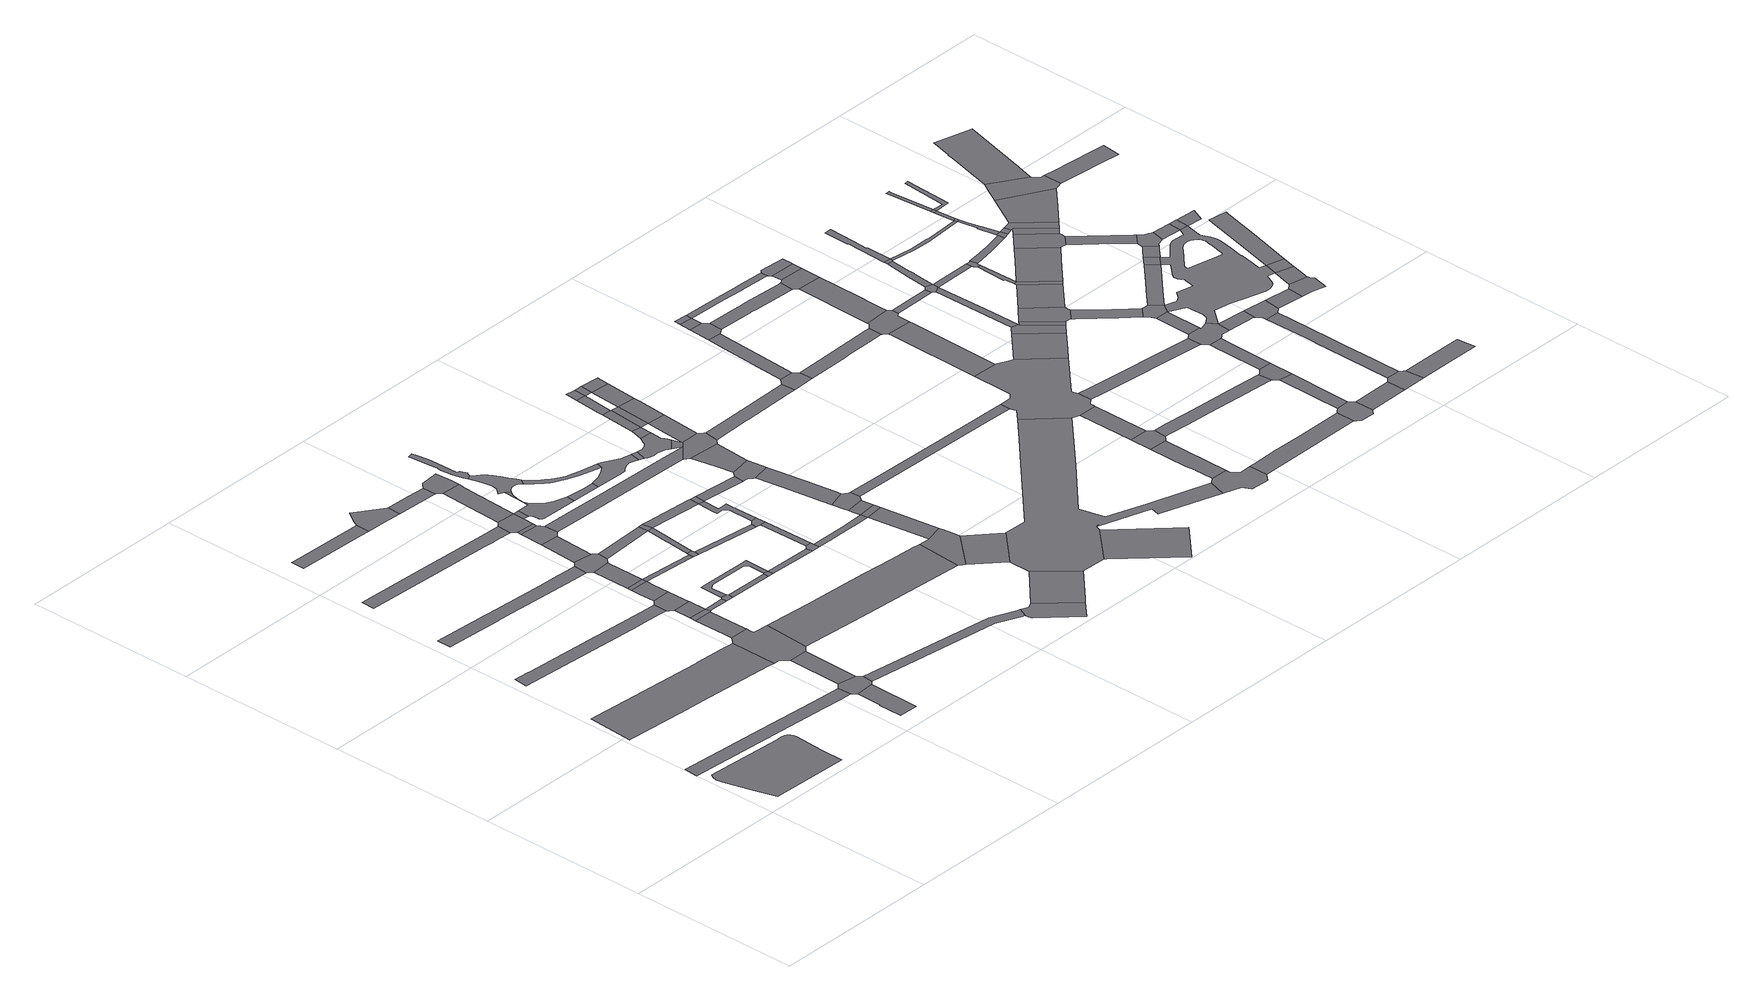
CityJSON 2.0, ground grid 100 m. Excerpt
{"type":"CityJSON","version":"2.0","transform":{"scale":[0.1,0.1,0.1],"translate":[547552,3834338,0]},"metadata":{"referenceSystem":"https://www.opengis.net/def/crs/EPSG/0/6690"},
"CityObjects":{
"road1":{"type":"Road","attributes":{"RoadStructureAttribute.sectionType":"1"},"geometry":[{"type":"MultiSurface","lod":"1","boundaries":[[[0,1,2,3,4,5,6,7,8,9,10,11,12,13,14,15,16]]]}]},
"road2":{"type":"Road","attributes":{"RoadStructureAttribute.sectionType":"1"},"geometry":[{"type":"MultiSurface","lod":"1","boundaries":[[[17,18,19,20,21,22,23,24,25,26]]]}]},
"road3":{"type":"Road","attributes":{"function":"2","RoadStructureAttribute.sectionType":"1"},"geometry":[{"type":"MultiSurface","lod":"1","boundaries":[[[27,28,29,30,31,32,33,34,35,36,37,38,39,40,41,42,43]]]}]},
"road4":{"type":"Road","attributes":{"RoadStructureAttribute.sectionType":"1"},"geometry":[{"type":"MultiSurface","lod":"1","boundaries":[[[44,45,46,47,48,49,50,51,52,53,54,55,56,57]]]}]},
"road5":{"type":"Road","attributes":{"RoadStructureAttribute.sectionType":"1"},"geometry":[{"type":"MultiSurface","lod":"1","boundaries":[[[58,59,60,61,62,63,64,65,66,67,68,69,70,71,72,73,74]]]}]},
"road6":{"type":"Road","attributes":{"RoadStructureAttribute.sectionType":"1"},"geometry":[{"type":"MultiSurface","lod":"1","boundaries":[[[75,76,77,78,79,80]]]}]},
"road7":{"type":"Road","geometry":[{"type":"MultiSurface","lod":"1","boundaries":[[[81,82,26,25,83,76,75,84,85,86,87,88]]]}]},
"road8":{"type":"Road","attributes":{"RoadStructureAttribute.sectionType":"1"},"geometry":[{"type":"MultiSurface","lod":"1","boundaries":[[[89,90,91,92,93,94]]]}]},
"road9":{"type":"Road","attributes":{"RoadStructureAttribute.sectionType":"1"},"geometry":[{"type":"MultiSurface","lod":"1","boundaries":[[[95,81,88,96]]]}]},
"road10":{"type":"Road","attributes":{"RoadStructureAttribute.sectionType":"1"},"geometry":[{"type":"MultiSurface","lod":"1","boundaries":[[[97,98,99,100,101,102,103,104,105]]]}]},
"road11":{"type":"Road","geometry":[{"type":"MultiSurface","lod":"1","boundaries":[[[106,107,108,43,42,109,110,95,96,111,112,113,114,115,116,117,118]]]}]},
"road12":{"type":"Road","attributes":{"RoadStructureAttribute.sectionType":"1"},"geometry":[{"type":"MultiSurface","lod":"1","boundaries":[[[119,120,106,118,121,122]]]}]},
"road13":{"type":"Road","geometry":[{"type":"MultiSurface","lod":"1","boundaries":[[[123,119,122,124,125,126,127]]]}]},
"road14":{"type":"Road","attributes":{"RoadStructureAttribute.sectionType":"1"},"geometry":[{"type":"MultiSurface","lod":"1","boundaries":[[[128,123,127,129,130]]]}]},
"road15":{"type":"Road","geometry":[{"type":"MultiSurface","lod":"1","boundaries":[[[131,132,133,134,135,136,57,56,137,128,130]]]}]},
"road16":{"type":"Road","attributes":{"RoadStructureAttribute.sectionType":"1"},"geometry":[{"type":"MultiSurface","lod":"1","boundaries":[[[138,139,135,134,140,141,142]]]}]},
"road17":{"type":"Road","attributes":{"RoadStructureAttribute.sectionType":"1"},"geometry":[{"type":"MultiSurface","lod":"1","boundaries":[[[127,126,143,144]]]}]},
"road18":{"type":"Road","geometry":[{"type":"MultiSurface","lod":"1","boundaries":[[[145,138,142,146]]]}]},
"road19":{"type":"Road","geometry":[{"type":"MultiSurface","lod":"1","boundaries":[[[147,148,149,150,94,93,151,152,153]]]}]},
"road20":{"type":"Road","attributes":{"RoadStructureAttribute.sectionType":"1"},"geometry":[{"type":"MultiSurface","lod":"1","boundaries":[[[154,155,145,146]]]}]},
"road21":{"type":"Road","geometry":[{"type":"MultiSurface","lod":"1","boundaries":[[[156,157,158,144,143,159,160,161]]]}]},
"road22":{"type":"Road","geometry":[{"type":"MultiSurface","lod":"1","boundaries":[[[162,163,164,74,73,165,166,155,154,167,168,169,170,171,172,173]]]}]},
"road23":{"type":"Road","attributes":{"RoadStructureAttribute.sectionType":"1"},"geometry":[{"type":"MultiSurface","lod":"1","boundaries":[[[174,175,86,85,176,177,178,179]]]}]},
"road24":{"type":"Road","attributes":{"RoadStructureAttribute.sectionType":"1"},"geometry":[{"type":"MultiSurface","lod":"1","boundaries":[[[180,162,173,181]]]}]},
"road25":{"type":"Road","attributes":{"RoadStructureAttribute.sectionType":"1"},"geometry":[{"type":"MultiSurface","lod":"1","boundaries":[[[146,142,182,183,184]]]}]},
"road26":{"type":"Road","geometry":[{"type":"MultiSurface","lod":"1","boundaries":[[[185,186,187,180,181,188,189,190,191,192]]]}]},
"road27":{"type":"Road","attributes":{"RoadStructureAttribute.sectionType":"1"},"geometry":[{"type":"MultiSurface","lod":"1","boundaries":[[[193,160,159,194,195,196]]]}]},
"road28":{"type":"Road","attributes":{"RoadStructureAttribute.sectionType":"1"},"geometry":[{"type":"MultiSurface","lod":"1","boundaries":[[[197,153,152,198,199,200]]]}]},
"road29":{"type":"Road","attributes":{"RoadStructureAttribute.sectionType":"1"},"geometry":[{"type":"MultiSurface","lod":"1","boundaries":[[[201,185,192,202]]]}]},
"road30":{"type":"Road","geometry":[{"type":"MultiSurface","lod":"1","boundaries":[[[203,204,205,105,104,206,207,201,202,208,209]]]}]},
"road31":{"type":"Road","attributes":{"RoadStructureAttribute.sectionType":"1"},"geometry":[{"type":"MultiSurface","lod":"1","boundaries":[[[210,211,212,213,214,215,156,161,216,217,218,219,220,221]]]}]},
"road32":{"type":"Road","attributes":{"RoadStructureAttribute.sectionType":"1"},"geometry":[{"type":"MultiSurface","lod":"1","boundaries":[[[222,223,224,170,169,225,226]]]}]},
"road33":{"type":"Road","geometry":[{"type":"MultiSurface","lod":"1","boundaries":[[[209,208,227,228,229,230]]]}]},
"road34":{"type":"Road","attributes":{"RoadStructureAttribute.sectionType":"1"},"geometry":[{"type":"MultiSurface","lod":"1","boundaries":[[[231,203,209,232,233]]]}]},
"road35":{"type":"Road","geometry":[{"type":"MultiSurface","lod":"1","boundaries":[[[220,196,195,234,221]]]}]},
"road36":{"type":"Road","geometry":[{"type":"MultiSurface","lod":"1","boundaries":[[[235,184,183,236,237,238]]]}]},
"road37":{"type":"Road","attributes":{"function":"2","RoadStructureAttribute.sectionType":"1"},"geometry":[{"type":"MultiSurface","lod":"1","boundaries":[[[239,240,241,242,243,244,114,113,245,246,247,248]]]}]},
"road38":{"type":"Road","geometry":[{"type":"MultiSurface","lod":"1","boundaries":[[[249,250,251,252,253,200,199,254,255,256,231,233]]]}]},
"road39":{"type":"Road","attributes":{"RoadStructureAttribute.sectionType":"1"},"geometry":[{"type":"MultiSurface","lod":"1","boundaries":[[[257,258,226,259,260,235,238]]]}]},
"road40":{"type":"Road","attributes":{"RoadStructureAttribute.sectionType":"1"},"geometry":[{"type":"MultiSurface","lod":"1","boundaries":[[[261,262,263,230,229,264,265,266,267,268,269,270,271,272,273,274,275,276,277,278,279,280,281,282]]]}]},
"road41":{"type":"Road","geometry":[{"type":"MultiSurface","lod":"1","boundaries":[[[283,222,226,258]]]}]},
"road42":{"type":"Road","attributes":{"RoadStructureAttribute.sectionType":"1"},"geometry":[{"type":"MultiSurface","lod":"1","boundaries":[[[284,221,234,285,286,287]]]}]},
"road43":{"type":"Road","attributes":{"RoadStructureAttribute.sectionType":"1"},"geometry":[{"type":"MultiSurface","lod":"1","boundaries":[[[237,236,288,289]]]}]},
"road44":{"type":"Road","geometry":[{"type":"MultiSurface","lod":"1","boundaries":[[[290,291,292,293,294,295,296,297,298,299,300,301,302,303,304,261,282,305,306,307,308,309,310,311]]]}]},
"road45":{"type":"Road","attributes":{"RoadStructureAttribute.sectionType":"1"},"geometry":[{"type":"MultiSurface","lod":"1","boundaries":[[[312,313,314,315,316,317,318,319,320,321,322,323,324,325,326,327,328,329,299,298]]]}]},
"road46":{"type":"Road","attributes":{"RoadStructureAttribute.sectionType":"1"},"geometry":[{"type":"MultiSurface","lod":"1","boundaries":[[[330,331,283,258,332,333,334,335]]]}]},
"road47":{"type":"Road","attributes":{"RoadStructureAttribute.sectionType":"1"},"geometry":[{"type":"MultiSurface","lod":"1","boundaries":[[[336,337,338,339,273,272,340,341,342]]]}]},
"road48":{"type":"Road","attributes":{"RoadStructureAttribute.sectionType":"1"},"geometry":[{"type":"MultiSurface","lod":"1","boundaries":[[[343,344,179,178,345,346,347,348,349]]]}]},
"road49":{"type":"Road","geometry":[{"type":"MultiSurface","lod":"1","boundaries":[[[350,351,352,353,287,286,354,355]]]}]},
"road50":{"type":"Road","attributes":{"RoadStructureAttribute.sectionType":"1"},"geometry":[{"type":"MultiSurface","lod":"1","boundaries":[[[356,357,351,350]]]}]},
"road51":{"type":"Road","attributes":{"RoadStructureAttribute.sectionType":"1"},"geometry":[{"type":"MultiSurface","lod":"1","boundaries":[[[358,359,360,361,190,189,362,363,364,365]]]}]},
"road52":{"type":"Road","attributes":{"RoadStructureAttribute.sectionType":"1"},"geometry":[{"type":"MultiSurface","lod":"1","boundaries":[[[366,367,368,369,370,371,372,373,374,311,310,375,376,377,378,379,380,381,382]]]}]},
"road53":{"type":"Road","geometry":[{"type":"MultiSurface","lod":"1","boundaries":[[[383,384,385,386,289,288,357,356]]]}]},
"road54":{"type":"Road","attributes":{"RoadStructureAttribute.sectionType":"1"},"geometry":[{"type":"MultiSurface","lod":"1","boundaries":[[[334,387,388,389,390,391,384,383,392,393,394,395,396,397]]]}]},
"road55":{"type":"Road","geometry":[{"type":"MultiSurface","lod":"1","boundaries":[[[335,334,397,398]]]}]},
"road56":{"type":"Road","attributes":{"RoadStructureAttribute.sectionType":"1"},"geometry":[{"type":"MultiSurface","lod":"1","boundaries":[[[399,349,348,400,401,402]]]}]},
"road57":{"type":"Road","attributes":{"RoadStructureAttribute.sectionType":"1"},"geometry":[{"type":"MultiSurface","lod":"1","boundaries":[[[403,404,355,354,405,406,407,408,409]]]}]},
"road58":{"type":"Road","geometry":[{"type":"MultiSurface","lod":"1","boundaries":[[[410,411,412,413,414,382,381,415,416,417,342,341,418,419,420,421,422,423,424,425,426,427]]]}]},
"road59":{"type":"Road","attributes":{"RoadStructureAttribute.sectionType":"1"},"geometry":[{"type":"MultiSurface","lod":"1","boundaries":[[[398,397,428,429,430]]]}]},
"road60":{"type":"Road","geometry":[{"type":"MultiSurface","lod":"1","boundaries":[[[431,432,433,434,435,436,248,247,437,438,439]]]}]},
"road61":{"type":"Road","geometry":[{"type":"MultiSurface","lod":"1","boundaries":[[[439,438,440,441]]]}]},
"road62":{"type":"Road","attributes":{"RoadStructureAttribute.sectionType":"1"},"geometry":[{"type":"MultiSurface","lod":"1","boundaries":[[[442,443,434,433]]]}]},
"road63":{"type":"Road","attributes":{"RoadStructureAttribute.sectionType":"1"},"geometry":[{"type":"MultiSurface","lod":"1","boundaries":[[[427,426,444,445]]]}]},
"road64":{"type":"Road","geometry":[{"type":"MultiSurface","lod":"1","boundaries":[[[446,403,409,443,442]]]}]},
"road65":{"type":"Road","attributes":{"RoadStructureAttribute.sectionType":"1"},"geometry":[{"type":"MultiSurface","lod":"1","boundaries":[[[447,448,449,403,446]]]}]},
"road66":{"type":"Road","geometry":[{"type":"MultiSurface","lod":"1","boundaries":[[[450,451,452,453,454,448,447,455,456,457,458]]]}]},
"road67":{"type":"Road","attributes":{"RoadStructureAttribute.sectionType":"1"},"geometry":[{"type":"MultiSurface","lod":"1","boundaries":[[[459,460,461,462,463,464,465,466,467,468,469,453,452]]]}]},
"road68":{"type":"Road","geometry":[{"type":"MultiSurface","lod":"1","boundaries":[[[470,471,472,473,430,429,474,475,476,466,465]]]}]},
"road69":{"type":"Road","geometry":[{"type":"MultiSurface","lod":"1","boundaries":[[[477,478,479,480,481,445,444,482,483,484,485,486,487,488,489,490,491,492,493,494]]]}]},
"road70":{"type":"Road","attributes":{"RoadStructureAttribute.sectionType":"1"},"geometry":[{"type":"MultiSurface","lod":"1","boundaries":[[[495,496,472,471,497,498]]]}]},
"road71":{"type":"Road","attributes":{"RoadStructureAttribute.sectionType":"1"},"geometry":[{"type":"MultiSurface","lod":"1","boundaries":[[[499,490,489,365,500]]]}]},
"road72":{"type":"Road","geometry":[{"type":"MultiSurface","lod":"1","boundaries":[[[500,365,364,501,495,498,502,503,504,505,506]]]}]},
"road73":{"type":"Road","attributes":{"RoadStructureAttribute.sectionType":"1"},"geometry":[{"type":"MultiSurface","lod":"1","boundaries":[[[507,477,494,508]]]}]},
"road74":{"type":"Road","attributes":{"RoadStructureAttribute.sectionType":"1"},"geometry":[{"type":"MultiSurface","lod":"1","boundaries":[[[509,507,508,510]]]}]},
"road75":{"type":"Road","attributes":{"RoadStructureAttribute.sectionType":"1"},"geometry":[{"type":"MultiSurface","lod":"1","boundaries":[[[511,512,500,506,513]]]}]},
"road76":{"type":"Road","geometry":[{"type":"MultiSurface","lod":"1","boundaries":[[[514,510,508,511,515]]]}]},
"road77":{"type":"Road","attributes":{"RoadStructureAttribute.sectionType":"1"},"geometry":[{"type":"MultiSurface","lod":"1","boundaries":[[[516,517,509,510,518,519]]]}]},
"road78":{"type":"Road","geometry":[{"type":"MultiSurface","lod":"1","boundaries":[[[520,521,522,523,524,525]]]}]},
"road79":{"type":"Road","geometry":[{"type":"MultiSurface","lod":"1","boundaries":[[[526,516,519,527]]]}]},
"road80":{"type":"Road","attributes":{"RoadStructureAttribute.sectionType":"1"},"geometry":[{"type":"MultiSurface","lod":"1","boundaries":[[[515,511,513,528,529]]]}]},
"road81":{"type":"Road","attributes":{"RoadStructureAttribute.sectionType":"1"},"geometry":[{"type":"MultiSurface","lod":"1","boundaries":[[[527,519,530,531]]]}]},
"road82":{"type":"Road","attributes":{"RoadStructureAttribute.sectionType":"1"},"geometry":[{"type":"MultiSurface","lod":"1","boundaries":[[[530,515,529,532]]]}]},
"road83":{"type":"Road","geometry":[{"type":"MultiSurface","lod":"1","boundaries":[[[531,530,532,533]]]}]},
"road84":{"type":"Road","geometry":[{"type":"MultiSurface","lod":"1","boundaries":[[[534,535,536,537,441,440,538,399,402,522,521,539,540,541,542,543,544,545,546,547,548,549,550,551,552,553]]]}]},
"road85":{"type":"Road","attributes":{"RoadStructureAttribute.sectionType":"1"},"geometry":[{"type":"MultiSurface","lod":"1","boundaries":[[[554,555,503,502,556,557,558,559,560,561]]]}]},
"road86":{"type":"Road","attributes":{"RoadStructureAttribute.sectionType":"1"},"geometry":[{"type":"MultiSurface","lod":"1","boundaries":[[[562,563,564,458,457,565,566,567]]]}]},
"road87":{"type":"Road","geometry":[{"type":"MultiSurface","lod":"1","boundaries":[[[568,554,561,569,570,571]]]}]},
"road88":{"type":"Road","geometry":[{"type":"MultiSurface","lod":"1","boundaries":[[[572,573,574,546,545,575,576,577,578,579,580,581,582,583]]]}]},
"road89":{"type":"Road","attributes":{"RoadStructureAttribute.sectionType":"1"},"geometry":[{"type":"MultiSurface","lod":"1","boundaries":[[[584,585,568,571,586]]]}]},
"road90":{"type":"Road","attributes":{"RoadStructureAttribute.sectionType":"1"},"geometry":[{"type":"MultiSurface","lod":"1","boundaries":[[[587,588,589,590,572,583,591]]]}]},
"road91":{"type":"Road","geometry":[{"type":"MultiSurface","lod":"1","boundaries":[[[592,584,586,593,594,595]]]}]},
"road92":{"type":"Road","attributes":{"RoadStructureAttribute.sectionType":"1"},"geometry":[{"type":"MultiSurface","lod":"1","boundaries":[[[596,592,595,597]]]}]},
"road93":{"type":"Road","geometry":[{"type":"MultiSurface","lod":"1","boundaries":[[[598,587,591,599,600,601,602,603,604,605]]]}]},
"road94":{"type":"Road","geometry":[{"type":"MultiSurface","lod":"1","boundaries":[[[606,596,597,607]]]}]},
"road95":{"type":"Road","attributes":{"RoadStructureAttribute.sectionType":"1"},"geometry":[{"type":"MultiSurface","lod":"1","boundaries":[[[608,598,605,609,610]]]}]},
"road96":{"type":"Road","attributes":{"RoadStructureAttribute.sectionType":"1"},"geometry":[{"type":"MultiSurface","lod":"1","boundaries":[[[611,612,613,570,569,614,615,616,617,618]]]}]},
"road97":{"type":"Road","geometry":[{"type":"MultiSurface","lod":"1","boundaries":[[[619,620,621,622,567,566,623,534,553,624,625,608,610,626,627,628,629,630,631,632,633,634,635]]]}]},
"road98":{"type":"Road","attributes":{"RoadStructureAttribute.sectionType":"1"},"geometry":[{"type":"MultiSurface","lod":"1","boundaries":[[[636,637,638,639,640,594,593,641,642,643,644,645,646]]]}]},
"road99":{"type":"Road","attributes":{"RoadStructureAttribute.sectionType":"1"},"geometry":[{"type":"MultiSurface","lod":"1","boundaries":[[[647,648,649,650,580,579,651,652,653,654,655]]]}]},
"road100":{"type":"Road","attributes":{"RoadStructureAttribute.sectionType":"1"},"geometry":[{"type":"MultiSurface","lod":"1","boundaries":[[[656,657,658,659,607,597,660,661,662,663,664,665]]]}]},
"road101":{"type":"Road","attributes":{"RoadStructureAttribute.sectionType":"1"},"geometry":[{"type":"MultiSurface","lod":"1","boundaries":[[[666,667,619,635,668,669,670]]]}]},
"road102":{"type":"Road","attributes":{"RoadStructureAttribute.sectionType":"1"},"geometry":[{"type":"MultiSurface","lod":"1","boundaries":[[[671,672,673,674,675,676,602,601,677,678,679,680,681,682,683,684]]]}]},
"road103":{"type":"Road","geometry":[{"type":"MultiSurface","lod":"1","boundaries":[[[685,686,687,688,689,611,618,690,666,670,691,692,693]]]}]},
"road104":{"type":"Road","attributes":{"RoadStructureAttribute.sectionType":"1"},"geometry":[{"type":"MultiSurface","lod":"1","boundaries":[[[694,695,687,686,696,697,698,699,700]]]}]},
"road105":{"type":"Road","attributes":{"RoadStructureAttribute.sectionType":"1"},"geometry":[{"type":"MultiSurface","lod":"1","boundaries":[[[701,633,632,702,703]]]}]},
"road106":{"type":"Road","attributes":{"RoadStructureAttribute.sectionType":"1"},"geometry":[{"type":"MultiSurface","lod":"1","boundaries":[[[704,629,628,705,706,707]]]}]},
"road107":{"type":"Road","geometry":[{"type":"MultiSurface","lod":"1","boundaries":[[[708,709,710,646,645,711,694,700,712]]]}]},
"road108":{"type":"Road","attributes":{"RoadStructureAttribute.sectionType":"1"},"geometry":[{"type":"MultiSurface","lod":"1","boundaries":[[[713,708,712,714]]]}]},
"road109":{"type":"Road","geometry":[{"type":"MultiSurface","lod":"1","boundaries":[[[715,665,664,716,713,714,717,718]]]}]},
"road110":{"type":"Road","attributes":{"RoadStructureAttribute.sectionType":"1"},"geometry":[{"type":"MultiSurface","lod":"1","boundaries":[[[719,720,693,692,721,722]]]}]},
"road111":{"type":"Road","geometry":[{"type":"MultiSurface","lod":"1","boundaries":[[[723,724,725,726,727,728,655,654,729,730,731,732,733,734,735,736]]]}]},
"road112":{"type":"Road","geometry":[{"type":"MultiSurface","lod":"1","boundaries":[[[737,738,701,703,739,740,741]]]}]},
"road113":{"type":"Road","attributes":{"RoadStructureAttribute.sectionType":"1"},"geometry":[{"type":"MultiSurface","lod":"1","boundaries":[[[742,743,744,737,741]]]}]},
"road114":{"type":"Road","attributes":{"RoadStructureAttribute.sectionType":"1"},"geometry":[{"type":"MultiSurface","lod":"1","boundaries":[[[745,746,740,739,747]]]}]},
"road115":{"type":"Road","attributes":{"RoadStructureAttribute.sectionType":"1"},"geometry":[{"type":"MultiSurface","lod":"1","boundaries":[[[748,749,726,725,750,751]]]}]},
"road116":{"type":"Road","geometry":[{"type":"MultiSurface","lod":"1","boundaries":[[[752,719,722,744,743,753,754]]]}]},
"road117":{"type":"Road","geometry":[{"type":"MultiSurface","lod":"1","boundaries":[[[755,756,684,683,748,751,757,758]]]}]},
"road118":{"type":"Road","geometry":[{"type":"MultiSurface","lod":"1","boundaries":[[[759,745,747,760,761,762,763,764,765]]]}]},
"road119":{"type":"Road","attributes":{"RoadStructureAttribute.sectionType":"1"},"geometry":[{"type":"MultiSurface","lod":"1","boundaries":[[[766,736,735,767,768,769]]]}]},
"road120":{"type":"Road","attributes":{"RoadStructureAttribute.sectionType":"1"},"geometry":[{"type":"MultiSurface","lod":"1","boundaries":[[[770,771,752,754,772,773,774,775,776]]]}]},
"road121":{"type":"Road","attributes":{"RoadStructureAttribute.sectionType":"1"},"geometry":[{"type":"MultiSurface","lod":"1","boundaries":[[[777,778,779,780,755,758,781,782,783]]]}]},
"road122":{"type":"Road","geometry":[{"type":"MultiSurface","lod":"1","boundaries":[[[784,785,770,776,786,787,788]]]}]},
"road123":{"type":"Road","attributes":{"RoadStructureAttribute.sectionType":"1"},"geometry":[{"type":"MultiSurface","lod":"1","boundaries":[[[753,743,789,790]]]}]},
"road124":{"type":"Road","attributes":{"RoadStructureAttribute.sectionType":"1"},"geometry":[{"type":"MultiSurface","lod":"1","boundaries":[[[791,792,793,794,763,762,795,796,797,798]]]}]},
"road125":{"type":"Road","attributes":{"RoadStructureAttribute.sectionType":"1"},"geometry":[{"type":"MultiSurface","lod":"1","boundaries":[[[799,759,765,800]]]}]},
"road126":{"type":"Road","attributes":{"RoadStructureAttribute.sectionType":"1"},"geometry":[{"type":"MultiSurface","lod":"1","boundaries":[[[801,802,803,804,805,784,788,806,807,808,809,810]]]}]},
"road127":{"type":"Road","geometry":[{"type":"MultiSurface","lod":"1","boundaries":[[[811,812,813,814,815,707,706,816,777,783,817,818,819,820,821]]]}]},
"road128":{"type":"Road","attributes":{"RoadStructureAttribute.sectionType":"1"},"geometry":[{"type":"MultiSurface","lod":"1","boundaries":[[[822,823,815,814]]]}]},
"road129":{"type":"Road","geometry":[{"type":"MultiSurface","lod":"1","boundaries":[[[824,825,826,769,768,827,828,829,830,831]]]}]},
"road130":{"type":"Road","attributes":{"RoadStructureAttribute.sectionType":"1"},"geometry":[{"type":"MultiSurface","lod":"1","boundaries":[[[832,833,834,835,836,837]]]}]},
"road131":{"type":"Road","geometry":[{"type":"MultiSurface","lod":"1","boundaries":[[[837,836,838,799,800,839]]]}]},
"road132":{"type":"Road","geometry":[{"type":"MultiSurface","lod":"1","boundaries":[[[840,798,797,841,842,843,823,822,844,845]]]}]},
"road133":{"type":"Road","geometry":[{"type":"MultiSurface","lod":"1","boundaries":[[[846,847,790,789,848,849,833,832,850,851]]]}]},
"road134":{"type":"Road","attributes":{"RoadStructureAttribute.sectionType":"1"},"geometry":[{"type":"MultiSurface","lod":"1","boundaries":[[[852,853,854,855,856,857,824,831,858,859,860,861,862,863,864]]]}]},
"road135":{"type":"Road","attributes":{"RoadStructureAttribute.sectionType":"1"},"geometry":[{"type":"MultiSurface","lod":"1","boundaries":[[[865,866,821,820,867,868,869]]]}]},
"road136":{"type":"Road","attributes":{"RoadStructureAttribute.sectionType":"1"},"geometry":[{"type":"MultiSurface","lod":"1","boundaries":[[[788,787,870,871,872,873,874,875,876,877,878]]]}]},
"road137":{"type":"Road","attributes":{"RoadStructureAttribute.sectionType":"1"},"geometry":[{"type":"MultiSurface","lod":"1","boundaries":[[[879,880,881,837,839,882,883,884]]]}]},
"road138":{"type":"Road","attributes":{"RoadStructureAttribute.sectionType":"1"},"geometry":[{"type":"MultiSurface","lod":"1","boundaries":[[[885,886,887,888,889,846,851,890,891,892]]]}]},
"road139":{"type":"Road","attributes":{"RoadStructureAttribute.sectionType":"1"},"geometry":[{"type":"MultiSurface","lod":"1","boundaries":[[[893,828,827,894,895,896]]]}]},
"road140":{"type":"Road","attributes":{"RoadStructureAttribute.sectionType":"1"},"geometry":[{"type":"MultiSurface","lod":"1","boundaries":[[[897,898,899,900,845,844,901,902]]]}]},
"road141":{"type":"Road","geometry":[{"type":"MultiSurface","lod":"1","boundaries":[[[903,869,868,904,905,852,864,906,907]]]}]},
"road142":{"type":"Road","geometry":[{"type":"MultiSurface","lod":"1","boundaries":[[[908,909,885,892,910]]]}]},
"road143":{"type":"Road","attributes":{"RoadStructureAttribute.sectionType":"1"},"geometry":[{"type":"MultiSurface","lod":"1","boundaries":[[[911,912,913,873,914,915,916,917,909,908]]]}]},
"road144":{"type":"Road","geometry":[{"type":"MultiSurface","lod":"1","boundaries":[[[918,879,884,919,920,921,922,923]]]}]},
"road145":{"type":"Road","geometry":[{"type":"MultiSurface","lod":"1","boundaries":[[[924,874,873,913]]]}]},
"road146":{"type":"Road","attributes":{"RoadStructureAttribute.sectionType":"1"},"geometry":[{"type":"MultiSurface","lod":"1","boundaries":[[[925,926,927,874,924]]]}]},
"road147":{"type":"Road","attributes":{"RoadStructureAttribute.sectionType":"1"},"geometry":[{"type":"MultiSurface","lod":"1","boundaries":[[[928,929,930,908,910,931]]]}]},
"road148":{"type":"Road","geometry":[{"type":"MultiSurface","lod":"1","boundaries":[[[932,933,934,935,936,937,938,939,940,941,942,943,944,902,945,946,947,948,949,950,951,952,953,954,955,956,957,958,844,822,959,960,961,962,963,964,811,821,965,966,967,968,969,970,971,972,973,974,975,976,977,978,979,980,981,982,983,984,985,986,987,988,989,990,991,992,993],[994,995,996,997,998,999,1000,1001,1002,1003,1004,1005,1006,1007,1008,1009,1010,1011,1012,1013,1014,1015,1016,1017,1018]]]}]},
"road149":{"type":"Road","geometry":[{"type":"MultiSurface","lod":"1","boundaries":[[[1019,1020,927,926]]]}]},
"road150":{"type":"Road","attributes":{"RoadStructureAttribute.sectionType":"1"},"geometry":[{"type":"MultiSurface","lod":"1","boundaries":[[[907,906,1021,1022,1023]]]}]},
"road151":{"type":"Road","attributes":{"RoadStructureAttribute.sectionType":"1"},"geometry":[{"type":"MultiSurface","lod":"1","boundaries":[[[1024,1025,1020,1019,1026,1027]]]}]},
"road152":{"type":"Road","geometry":[{"type":"MultiSurface","lod":"1","boundaries":[[[1028,897,902,944]]]}]},
"road153":{"type":"Road","attributes":{"RoadStructureAttribute.sectionType":"1"},"geometry":[{"type":"MultiSurface","lod":"1","boundaries":[[[1029,1030,918,923,1031]]]}]},
"road154":{"type":"Road","geometry":[{"type":"MultiSurface","lod":"1","boundaries":[[[1032,928,931,1033,1029,1031,1034]]]}]},
"road155":{"type":"Road","attributes":{"RoadStructureAttribute.sectionType":"1"},"geometry":[{"type":"MultiSurface","lod":"1","boundaries":[[[1035,1036,1037,1038,1019,926]]]}]},
"road156":{"type":"Road","attributes":{"RoadStructureAttribute.sectionType":"1"},"geometry":[{"type":"MultiSurface","lod":"1","boundaries":[[[1039,921,920,1040,1041,1042,1043]]]}]},
"road157":{"type":"Road","attributes":{"RoadStructureAttribute.sectionType":"1"},"geometry":[{"type":"MultiSurface","lod":"1","boundaries":[[[1044,1045,1046,1047,1028,944,1048,1049,1050,1051]]]}]},
"road158":{"type":"Road","geometry":[{"type":"MultiSurface","lod":"1","boundaries":[[[1052,1053,1054,1023,1022,1055,1056,1057,1058,1059,1060]]]}]},
"road159":{"type":"Road","geometry":[{"type":"MultiSurface","lod":"1","boundaries":[[[1061,1062,1063,1064,1043,1042,1044,1051,1065,1066,1067,1068]]]}]},
"road160":{"type":"Road","attributes":{"RoadStructureAttribute.sectionType":"1"},"geometry":[{"type":"MultiSurface","lod":"1","boundaries":[[[977,1052,1060,1069]]]}]},
"road161":{"type":"Road","attributes":{"RoadStructureAttribute.sectionType":"1"},"geometry":[{"type":"MultiSurface","lod":"1","boundaries":[[[1070,1032,1034,1071,1072]]]}]},
"road162":{"type":"Road","geometry":[{"type":"MultiSurface","lod":"1","boundaries":[[[978,977,1069,1073]]]}]},
"road163":{"type":"Road","attributes":{"RoadStructureAttribute.sectionType":"1"},"geometry":[{"type":"MultiSurface","lod":"1","boundaries":[[[1068,1067,935,1074]]]}]},
"road164":{"type":"Road","geometry":[{"type":"MultiSurface","lod":"1","boundaries":[[[1075,1076,1077,1070,1072,1078,1079,1080,1081,1082,1083]]]}]},
"road165":{"type":"Road","geometry":[{"type":"MultiSurface","lod":"1","boundaries":[[[1084,1074,935,934,1085]]]}]},
"road166":{"type":"Road","attributes":{"RoadStructureAttribute.sectionType":"1"},"geometry":[{"type":"MultiSurface","lod":"1","boundaries":[[[1086,1087,1088,978,1073,1089,1090,1091]]]}]},
"road167":{"type":"Road","attributes":{"RoadStructureAttribute.sectionType":"1"},"geometry":[{"type":"MultiSurface","lod":"1","boundaries":[[[1085,934,1092,1093]]]}]},
"road168":{"type":"Road","geometry":[{"type":"MultiSurface","lod":"1","boundaries":[[[1094,1095,1096,1097,1098,1099,1075,1083,1100,1101,1102]]]}]},
"road169":{"type":"Road","attributes":{"RoadStructureAttribute.sectionType":"1"},"geometry":[{"type":"MultiSurface","lod":"1","boundaries":[[[1103,1104,1105,1106,1080,1079,1107,1108,1109,1110]]]}]}
},
"vertices":[
[48,435,0],[40,407,0],[43,382,0],[51,355,0],[95,195,0],[129,81,0],[589,65,0],[590,200,0],[601,375,0],[598,395,0],[593,410,0],[583,420,0],[570,425,0],[555,427,0],[513,429,0],[470,431,0],[60,457,0],
[998,519,0],[889,526,0],[539,550,0],[11,586,0],[5,505,0],[647,462,0],[884,446,0],[998,438,0],[1072,434,0],[1070,514,0],
[991,1181,0],[983,1182,0],[790,1194,0],[768,1195,0],[348,1223,0],[91,1239,0],[47,1242,0],[30,972,0],[40,972,0],[70,970,0],[246,958,0],[428,946,0],[582,936,0],[820,921,0],[994,909,0],[1031,906,0],[1030,1178,0],
[986,1707,0],[852,1715,0],[694,1725,0],[642,1729,0],[627,1729,0],[173,1757,0],[158,1758,0],[67,1763,0],[59,1683,0],[848,1635,0],[852,1635,0],[987,1627,0],[1036,1624,0],[1035,1704,0],
[981,2236,0],[915,2240,0],[798,2246,0],[660,2253,0],[577,2257,0],[564,2258,0],[491,2261,0],[413,2266,0],[78,2286,0],[77,2204,0],[409,2186,0],[435,2185,0],[559,2178,0],[572,2177,0],[981,2154,0],[1033,2151,0],[1039,2233,0],
[1207,415,0],[1096,405,0],[1093,257,0],[1090,257,0],[1088,117,0],[1202,116,0],
[1099,540,0],[1090,532,0],[1087,416,0],[1210,418,0],[1228,433,0],[1234,494,0],[1211,522,0],[1209,524,0],
[138,3304,0],[137,3307,0],[134,3226,0],[547,3213,0],[601,3211,0],[602,3290,0],
[1106,862,0],[1216,859,0],
[975,2764,0],[546,2782,0],[93,2801,0],[89,2720,0],[876,2688,0],[930,2685,0],[976,2683,0],[1058,2679,0],[1061,2761,0],
[1065,1215,0],[1053,1203,0],[1043,1192,0],[1069,904,0],[1106,863,0],[1217,860,0],[1220,863,0],[1250,891,0],[1268,1163,0],[1195,1168,0],[1175,1169,0],[1175,1192,0],[1175,1215,0],
[1065,1455,0],[1065,1264,0],[1175,1275,0],[1174,1455,0],
[1065,1490,0],[1180,1460,0],[1181,1460,0],[1183,1462,0],[1175,1490,0],
[1065,1595,0],[1175,1495,0],[1174,1596,0],
[1174,1621,0],[1173,1705,0],[1173,1706,0],[1173,1732,0],[1064,1730,0],[1051,1718,0],[1046,1613,0],
[1062,1876,0],[1062,1823,0],[1172,1832,0],[1172,1870,0],[1172,1875,0],
[1302,1461,0],[1299,1490,0],
[1063,1905,0],[1172,1905,0],
[826,3283,0],[717,3358,0],[665,3393,0],[621,3328,0],[712,3207,0],[825,3203,0],[828,3281,0],
[1173,2135,0],[1063,2125,0],
[1309,1502,0],[1305,1497,0],[1304,1495,0],[1348,1460,0],[1349,1490,0],[1342,1497,0],
[1066,2260,0],[1061,2255,0],[1057,2251,0],[1056,2131,0],[1058,2129,0],[1178,2140,0],[1192,2154,0],[1198,2160,0],[1203,2223,0],[1192,2234,0],[1181,2244,0],[1177,2248,0],
[2196,327,0],[2050,389,0],[2031,332,0],[2172,271,0],[2184,266,0],[2208,322,0],
[1077,2488,0],[1187,2483,0],
[1473,1856,0],[1492,1853,0],[1495,1881,0],
[1083,2628,0],[1082,2600,0],[1078,2514,0],[1196,2491,0],[1218,2510,0],[1215,2589,0],[1203,2607,0],[1193,2623,0],
[1598,1488,0],[1590,1458,0],[1609,1458,0],[1610,1488,0],
[970,3277,0],[971,3197,0],[1077,3194,0],[1077,3273,0],
[1085,2653,0],[1194,2648,0],
[1090,2786,0],[1085,2782,0],[1082,2779,0],[1078,2659,0],[1079,2658,0],[1197,2713,0],[1200,2782,0],
[1643,1621,0],[1643,1635,0],[1613,1635,0],[1342,1639,0],[1313,1639,0],[1312,1625,0],[1341,1594,0],[1363,1612,0],[1593,1609,0],[1616,1590,0],[1616,1497,0],[1644,1488,0],
[1521,2238,0],[1427,2234,0],[1302,2227,0],[1523,2179,0],[1526,2179,0],
[1207,2713,0],[1217,2713,0],[1232,2711,0],[1233,2782,0],
[1108,3168,0],[1217,3120,0],[1220,3162,0],
[1643,1457,0],
[1497,1897,0],[1529,1849,0],[1533,1879,0],[1530,1894,0],
[2283,1095,0],[2127,1105,0],[1944,1119,0],[1654,1137,0],[1551,1143,0],[1387,1155,0],[1317,887,0],[1637,865,0],[2308,824,0],[2325,1092,0],
[1222,3216,0],[1223,3238,0],[1216,3313,0],[1107,3302,0],[1102,3298,0],[1078,3194,0],[1080,3193,0],[1104,3171,0],
[1545,2027,0],[1561,2180,0],[1513,2049,0],[1511,2029,0],
[1317,2946,0],[1312,2864,0],[1306,2781,0],[1238,2708,0],[1242,2706,0],[1245,2701,0],[1247,2668,0],[1248,2656,0],[1253,2648,0],[1260,2643,0],[1270,2641,0],[1489,2636,0],[1490,2686,0],[1417,2710,0],[1382,2727,0],[1362,2744,0],[1347,2757,0],[1321,2789,0],[1313,2821,0],[1315,2863,0],[1325,2899,0],[1340,2922,0],
[1548,2239,0],
[1647,1488,0],[1665,1457,0],[1930,1449,0],[1922,1485,0],
[1907,1804,0],[1911,1835,0],
[1447,2983,0],[1426,3022,0],[1411,3060,0],[1393,3092,0],[1380,3114,0],[1373,3124,0],[1358,3139,0],[1322,3166,0],[1317,3174,0],[1288,3163,0],[1306,3111,0],[1313,3074,0],[1322,3031,0],[1313,2994,0],[1285,2959,0],[1355,2939,0],[1375,2949,0],[1390,2952,0],[1405,2950,0],[1422,2942,0],[1437,2928,0],[1457,2960,0],
[1317,3184,0],[1322,3194,0],[1330,3201,0],[1314,3241,0],[1294,3244,0],[1293,3377,0],[1292,3431,0],[1279,3504,0],[1275,3523,0],[1246,3518,0],[1247,3508,0],[1257,3387,0],[1261,3343,0],[1258,3316,0],[1259,3283,0],[1267,3246,0],[1274,3216,0],[1280,3186,0],
[1869,2217,0],[1589,2237,0],[1572,2180,0],[1876,2157,0],[1876,2156,0],[1880,2216,0],
[1655,2675,0],[1605,2674,0],[1550,2679,0],[1517,2682,0],[1523,2636,0],[1664,2633,0],[1665,2675,0],
[2251,303,0],[2250,304,0],[2189,246,0],[2193,228,0],[2380,34,0],[2473,125,0],[2286,319,0],
[1976,1504,0],[1941,1503,0],[1939,1501,0],[1924,1487,0],[1977,1448,0],[1977,1484,0],
[1971,1801,0],[1936,1800,0],
[2173,2565,0],[2131,2566,0],[1676,2578,0],[1378,2585,0],[1376,2505,0],[1619,2498,0],[2129,2486,0],[2216,2564,0],
[1759,2788,0],[1714,2793,0],[1673,2805,0],[1628,2819,0],[1578,2844,0],[1551,2864,0],[1538,2874,0],[1505,2901,0],[1480,2930,0],[1473,2888,0],[1506,2853,0],[1533,2835,0],[1553,2821,0],[1616,2794,0],[1679,2770,0],[1807,2739,0],[1816,2776,0],
[1969,1858,0],[1935,1858,0],[1932,1855,0],[1915,1839,0],
[1871,2046,0],[1871,2031,0],[1891,2031,0],[1908,2031,0],[1936,2008,0],[1966,2021,0],[1966,2053,0],[1932,2054,0],[1907,2055,0],[1907,2058,0],[1912,2153,0],
[1917,2213,0],
[2499,520,0],[2498,148,0],[2638,281,0],[2681,323,0],
[2333,1488,0],[2184,1484,0],[2033,1446,0],[2058,1447,0],[2204,1447,0],[2239,1447,0],[2339,1447,0],
[1962,2715,0],[1934,2722,0],[1899,2737,0],[1876,2749,0],[1841,2767,0],[1779,2715,0],[1774,2711,0],[1727,2690,0],[1714,2632,0],[1833,2629,0],[1855,2629,0],[1868,2639,0],[1890,2652,0],[1910,2660,0],[1930,2665,0],[1955,2658,0],[1980,2648,0],[1992,2708,0],
[1914,2153,0],[2178,2131,0],[2183,2192,0],
[2512,1031,0],[2504,1096,0],[2501,1118,0],[2394,1088,0],[2389,1088,0],[2357,1090,0],[2328,807,0],[2339,797,0],[2516,995,0],
[2502,651,0],[2687,843,0],
[2451,1463,0],[2341,1447,0],
[2010,2636,0],[2029,2701,0],
[2445,1504,0],
[2434,1576,0],[2324,1561,0],[2327,1535,0],
[2447,1667,0],[2432,1679,0],[2416,1691,0],[2310,1657,0],[2320,1589,0],[2442,1586,0],[2452,1598,0],[2459,1607,0],[2454,1667,0],
[2412,1718,0],[2402,1786,0],[2385,1901,0],[2380,1935,0],[2363,2054,0],[2354,2113,0],[2351,2128,0],[2243,2104,0],[2244,2096,0],[2267,1944,0],[2301,1716,0],
[2342,2192,0],[2334,2243,0],[2209,2221,0],[2191,2201,0],[2194,2130,0],[2209,2128,0],[2232,2111,0],
[2136,2771,0],[2117,2737,0],[2107,2719,0],[2087,2704,0],[2064,2699,0],[2025,2626,0],[2040,2621,0],[2063,2619,0],[2085,2619,0],[2113,2617,0],[2138,2610,0],[2153,2602,0],[2165,2595,0],[2225,2648,0],[2217,2670,0],[2212,2685,0],[2202,2703,0],[2207,2766,0],
[2161,2462,0],[2189,2320,0],[2339,2321,0],[2348,2455,0],
[2242,2598,0],[2245,2591,0],
[2130,2486,0],[2377,2481,0],[2386,2563,0],[2380,2568,0],[2360,2587,0],[2355,2591,0],
[2154,2845,0],[2212,2838,0],
[2171,3055,0],[2228,3050,0],
[2263,2835,0],[2245,2595,0],[2373,2826,0],
[2263,3048,0],[2278,3047,0],
[2185,3240,0],[2173,3084,0],[2229,3062,0],[2242,3235,0],
[3275,254,0],[3018,515,0],[2834,322,0],[2841,311,0],[3135,9,0],[3329,200,0],
[2191,3316,0],[2248,3310,0],
[2386,3004,0],[2389,3039,0],
[2291,3233,0],[2296,3308,0],
[2403,3225,0],
[2408,3300,0],
[3507,1492,0],[3377,1367,0],[3215,1212,0],[2826,840,0],[2502,523,0],[3028,547,0],[3100,564,0],[3035,545,0],[3334,447,0],[3319,394,0],[3387,372,0],[3674,281,0],[3708,387,0],[3386,488,0],[3354,498,0],[3132,573,0],[3126,571,0],[3093,722,0],[3381,997,0],[3693,1299,0],
[2971,2580,0],[2563,2568,0],[2383,2481,0],[2607,2488,0],[2621,2488,0],[2676,2489,0],[2925,2495,0],[2974,2497,0],
[3528,1647,0],[3374,1650,0],[2687,1662,0],[3375,1590,0],[3554,1586,0],[3554,1647,0],
[3000,2611,0],[3110,2501,0],[3107,2582,0],[3082,2610,0],
[3741,409,0],[3738,407,0],[3712,390,0],[3776,248,0],[3800,199,0],[3911,195,0],[3943,228,0],[3947,233,0],[3946,344,0],[3878,343,0],[3841,381,0],[3842,408,0],
[3034,3119,0],[3029,3045,0],[3114,3114,0],
[3737,815,0],[3735,583,0],[3742,525,0],[3742,520,0],[3847,813,0],
[3043,3251,0],[3146,3138,0],[3152,3219,0],[3123,3246,0],
[3047,3319,0],[3127,3314,0],
[3738,946,0],[3852,819,0],[3874,841,0],[3876,843,0],[3883,919,0],[3881,919,0],[3854,941,0],[3849,945,0],
[3050,3359,0],[3131,3354,0],
[3741,1285,0],[3850,1093,0],[3852,1284,0],
[3641,2596,0],[3616,2596,0],[3365,2589,0],[3366,2508,0],[3392,2509,0],[3515,2512,0],[3617,2515,0],[3640,2516,0],
[3660,1912,0],[3657,1730,0],[3656,1676,0],[3625,1646,0],[3564,1548,0],[3711,1294,0],[3737,1286,0],[3852,1301,0],[3852,1318,0],[3883,1344,0],[3883,1425,0],[3877,1450,0],[3874,1463,0],[4093,1678,0],[3903,1872,0],[3890,1878,0],[3816,1909,0],
[3641,3201,0],[3406,3211,0],[3403,3211,0],[3360,3212,0],[3359,3213,0],[3358,3133,0],[3360,3133,0],[3403,3131,0],[3638,3120,0],[3656,3119,0],[3662,3201,0],
[4505,348,0],[4309,347,0],[4140,347,0],[3979,344,0],[4062,234,0],[4262,237,0],[4468,239,0],[4601,239,0],[4601,348,0],
[3654,3335,0],[3507,3341,0],[3477,3342,0],[3358,3347,0],[3358,3308,0],[3477,3302,0],[3506,3301,0],[3652,3294,0],[3669,3294,0],[3669,3336,0],
[3669,2490,0],[3669,2469,0],[3811,1911,0],[3819,2470,0],[3820,2487,0],
[4604,873,0],[4594,873,0],[4407,886,0],[4237,897,0],[4096,907,0],[3962,917,0],[3915,841,0],[4034,832,0],[4183,823,0],[4386,808,0],[4600,793,0],[4602,793,0],[4611,792,0],[4606,873,0],
[3832,2630,0],[3822,2640,0],[3672,2633,0],[3672,2623,0],[3644,2597,0],[3643,2513,0],[3821,2566,0],[3841,2583,0],[3841,2622,0],
[3681,3096,0],[3673,2693,0],[3822,2690,0],[3826,2884,0],[3827,2920,0],[3828,2988,0],[3830,3093,0],
[4072,2034,0],[4151,1735,0],[4259,1839,0],
[3960,1418,0],[3953,1337,0],[4622,1271,0],[4623,1354,0],
[3685,3216,0],[3683,3214,0],[3664,3201,0],[3658,3117,0],[3832,3213,0],
[3684,3276,0],[3833,3273,0],
[3684,3351,0],[3677,3285,0],[3833,3284,0],[3834,3341,0],
[4090,2625,0],[3963,2623,0],[3963,2583,0],[4093,2584,0],
[4736,352,0],[4733,355,0],[4713,377,0],[4633,373,0],[4613,358,0],[4607,353,0],[4608,233,0],[4612,228,0],[4631,211,0],[4712,209,0],[4732,229,0],[4736,232,0],[4741,237,0],[4739,348,0],
[4118,2077,0],[4110,2070,0],[4311,1888,0],[4159,2063,0],[4159,2070,0],
[4156,2292,0],[4152,2592,0],[4111,2571,0],
[4178,2081,0],[4166,2070,0],[4337,1913,0],
[4639,763,0],[4636,519,0],[4716,492,0],[4721,754,0],
[4111,2644,0],[4154,2628,0],[4154,2630,0],
[4645,899,0],[4614,872,0],[4723,897,0],[4723,899,0],
[4271,2167,0],[4351,1913,0],[4369,1912,0],[4370,1910,0],[4429,1964,0],[4430,1989,0],[4431,2004,0],
[4931,350,0],[4934,239,0],[4983,240,0],[4982,350,0],
[4144,2922,0],[4126,2767,0],[4166,2763,0],[4166,2765,0],[4168,2794,0],[4166,2794,0],[4181,2919,0],
[4649,1233,0],[4649,1169,0],[4648,1139,0],[4645,900,0],[4723,904,0],[4728,1167,0],[4730,1232,0],
[4145,2946,0],[4144,2927,0],[4182,2923,0],[4183,2925,0],[4188,2944,0],
[4404,2594,0],[4404,2630,0],
[4644,1740,0],[4632,1752,0],[4573,1813,0],[4444,1947,0],[4386,1894,0],[4536,1739,0],[4620,1652,0],[4677,1706,0],
[4426,2316,0],[4584,2151,0],
[4153,3344,0],[4148,3193,0],[4151,3193,0],[4154,3193,0],[4150,3094,0],[4190,3093,0],[4187,3094,0],[4184,3094,0],[4189,3192,0],[4195,3342,0],
[4787,1385,0],[4777,1379,0],[4733,1365,0],[4734,1378,0],[4653,1379,0],[4650,1243,0],[4751,1248,0],[4761,1255,0],[4796,1253,0],[4814,1251,0],[4820,1331,0],
[4737,1594,0],[4656,1592,0],
[5009,376,0],[4989,357,0],[4987,355,0],[5127,241,0],[5116,350,0],[5110,356,0],[5109,357,0],[5090,376,0],
[4441,2568,0],[4420,2568,0],[4414,2390,0],[4424,2390,0],[4426,2334,0],[4445,2334,0],
[4426,2330,0],[4603,2169,0],
[4689,1706,0],[4631,1641,0],[4637,1634,0],[4641,1630,0],[4772,1646,0],[4716,1706,0],
[4435,2637,0],[4435,2630,0],[4407,2590,0],[4409,2586,0],[4441,2591,0],[4444,2592,0],
[5013,1180,0],[5013,920,0],[5013,859,0],[5013,856,0],[5012,662,0],[5010,493,0],[5090,492,0],[5090,543,0],[5091,734,0],[5092,859,0],[5093,944,0],[5094,1121,0],[5094,1180,0],
[4988,1317,0],[4841,1329,0],[4982,1238,0],[4986,1238,0],[4993,1316,0],
[4187,2925,0],[4331,2908,0],[4430,2903,0],[4667,2921,0],[4658,2938,0],[4464,2926,0],[4445,2927,0],[4326,2927,0],[4189,2944,0],
[4668,2547,0],[4587,2469,0],[4455,2344,0],[4744,2304,0],[4746,2306,0],[4828,2383,0],
[4704,2685,0],[4593,2660,0],[4588,2659,0],[4565,2654,0],[4517,2646,0],[4572,2614,0],[4597,2620,0],[4708,2647,0],
[5330,352,0],[5371,242,0],[5514,243,0],[5503,354,0],
[4982,1966,0],[4870,1857,0],[4775,1764,0],[4751,1741,0],[4868,1742,0],[5039,1908,0],
[5014,1314,0],[4994,1228,0],[5013,1207,0],[5127,1205,0],[5137,1302,0],
[4736,2700,0],[4703,2694,0],[4749,2660,0],
[4708,2807,0],[4688,2882,0],[4682,2924,0],[4673,2878,0],[4688,2809,0],[4683,2808,0],[4684,2801,0],
[4761,2638,0],[4840,2382,0],[4863,2379,0],[4919,2435,0],[4921,2459,0],[4921,2473,0],
[4678,2949,0],
[4670,3058,0],[4669,3062,0],[4649,3060,0],
[4776,2710,0],[4774,2710,0],[4739,2701,0],[4785,2672,0],
[5371,1944,0],[5381,1990,0],[5393,2042,0],[5342,2046,0],[5323,2009,0],[5318,2004,0],[5310,2004,0],[5245,2008,0],[5230,2005,0],[5218,2000,0],[5198,1985,0],[5121,1917,0],[5088,1955,0],[5056,1888,0],[5072,1869,0],[5003,1796,0],[4995,1783,0],[4995,1771,0],[4998,1758,0],[5006,1743,0],[5016,1733,0],[4998,1656,0],[4901,1677,0],[4874,1644,0],[4854,1629,0],[4839,1624,0],[4829,1627,0],[4833,1549,0],[4836,1444,0],[4834,1432,0],[4831,1424,0],[4824,1412,0],[4802,1394,0],[4901,1430,0],[4946,1423,0],[5001,1413,0],[5077,1392,0],[5207,1355,0],[5237,1356,0],[5259,1363,0],[5277,1376,0],[5289,1394,0],[5304,1429,0],[5311,1439,0],[5321,1441,0],[5359,1432,0],[5380,1512,0],[5369,1515,0],[5341,1522,0],[5349,1567,0],[5352,1582,0],[5369,1662,0],[5365,1663,0],[5366,1667,0],[5380,1734,0],[5392,1794,0],[5395,1807,0],[5398,1829,0],[5399,1842,0],[5399,1857,0],[5399,1865,0],[5391,1892,0],[5349,1887,0],[5341,1850,0],[5338,1834,0],[5333,1813,0],[5326,1777,0],[5320,1751,0],[5315,1744,0],[5310,1744,0],[5303,1744,0],[5281,1748,0],[5110,1784,0],[5105,1789,0],[5103,1794,0],[5105,1802,0],[5110,1812,0],[5162,1861,0],[5171,1870,0],[5231,1928,0],[5256,1943,0],[5283,1948,0],[5306,1944,0],[5321,1934,0],[5326,1929,0],[5336,1919,0],[5344,1907,0],
[4668,3085,0],[4647,3083,0],
[5166,1201,0],[5285,1189,0],[5295,1286,0],
[4625,3357,0],[4626,3349,0],[4647,3349,0],[4647,3357,0],
[5031,2014,0],
[4801,2674,0],[4793,2670,0],[4953,2503,0],
[4828,2723,0],[4791,2672,0],[4997,2546,0],
[4762,3070,0],[4777,3351,0],[4755,3348,0],[4735,3083,0],
[5155,2187,0],[4976,2261,0],[5099,2133,0],[5107,2123,0],[5163,2179,0],
[5103,2085,0],[5095,2077,0],[5094,2076,0],[5080,2062,0],[5137,2003,0],[5150,2016,0],[5152,2018,0],[5161,2026,0],
[5327,1310,0],[5321,1305,0],[5318,1303,0],[5352,1182,0],[5432,1163,0],[5455,1257,0],[5442,1280,0],[5439,1284,0],[5436,1290,0],
[5219,2138,0],[5212,2141,0],[5195,2147,0],[5179,2162,0],[5176,2041,0],[5210,2052,0],[5217,2054,0],[5235,2132,0],
[5465,1404,0],
[4935,2914,0],[5095,2639,0],[5217,2757,0],
[5486,1485,0],
[5347,2125,0],
[5010,3048,0],[4975,2985,0],[4946,2933,0],[5240,2764,0],[5265,2772,0],[5269,2882,0],[5244,2884,0],[5242,2884,0],[5214,2925,0],
[5396,2122,0],[5399,2122,0],
[5506,2001,0],[5503,1992,0],[5441,1748,0],[5554,1749,0],[5610,1967,0],[5615,1985,0],
[5487,2036,0],[5522,2114,0],
[5129,3490,0],[5125,3478,0],[5093,3361,0],[5090,3361,0],[5086,3336,0],[5084,3329,0],[5217,2935,0],[5242,3028,0],[5349,3433,0],
[5615,2850,0],[5608,2851,0],[5444,2866,0],[5344,2875,0],[5401,2759,0],[5539,2747,0],[5659,2736,0],[5669,2845,0]
]}
